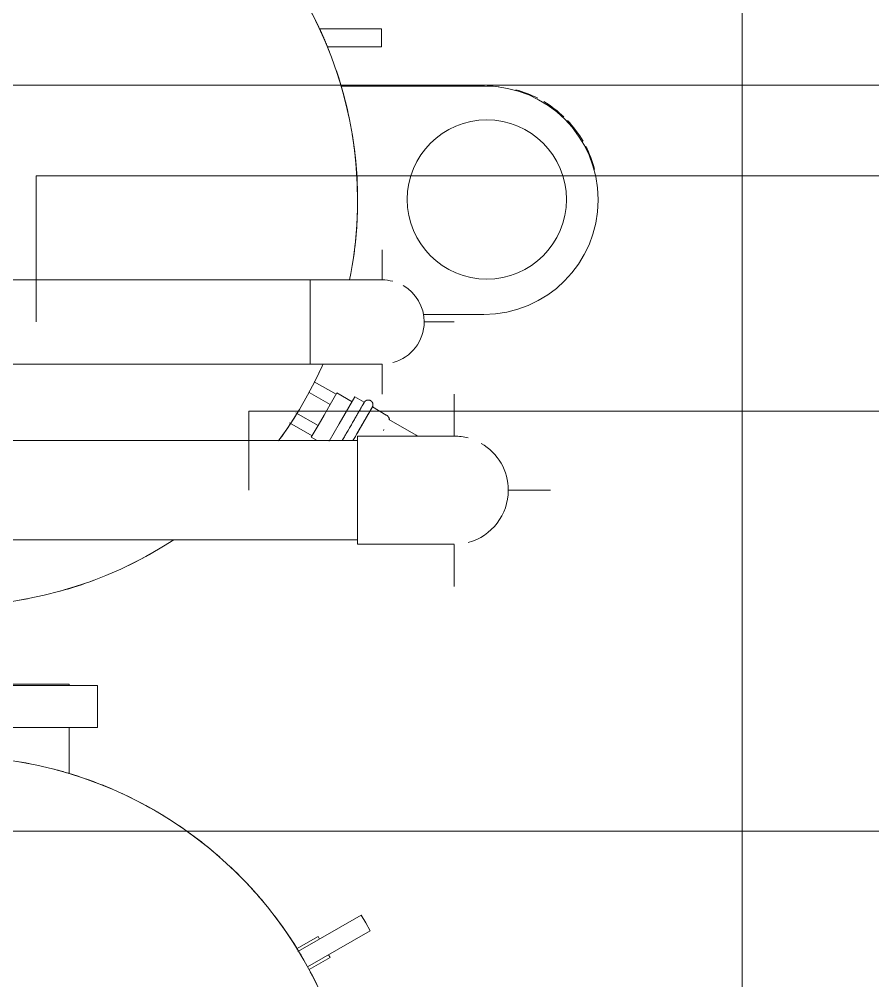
# Model space of a CAD drawing. Header units: inches. Extents: x -3299 to -2222, y -94 to 482.
# Drawn here: x -2386.07 to -2350.57, y 161.75 to 201.75 of the extents above; entities that cross this region are included whole.
import ezdxf

# ---------------------------------------------------------------- set-up
doc = ezdxf.new("R2010")
doc.units = ezdxf.units.IN
doc.header["$MEASUREMENT"] = 0
for name, color, linetype, lineweight in [('M-EQPM', 50, 'Continuous', 9), ('P-PIPE', 3, 'Continuous', 9), ('P-PIPE-CNTR', 3, 'Continuous', 9), ('P-PIPE-IDEN', 2, 'Continuous', 9), ('S-GRID', 1, 'Continuous', 9)]:
    doc.layers.add(name, color=color, linetype=linetype, lineweight=lineweight)

# ---------------------------------------------------------------- blocks, each defined once
blk = doc.blocks.new('REVIT-CONQUEST_1LIE - REVIT-CONQUEST_1LIE-V1-PLG_ ROOF LEVEL')
at = {"layer": 'M-EQPM'}
for p, q in [((0, 26.875), (-0.032, 26.875)), ((-4.75, 22.157), (-4.75, 16.193)), ((4.75, 19.602), (4.75, 22.125)), ((-7.125, 17.875), (-7.125, 15.297)), ((-7.125, 17.875), (-6.75, 17.875)), ((-6.75, 17.875), (-6.375, 17.875)), ((-6.375, 15.624), (-6.375, 17.875)), ((-10.262, 17.025), (-9.938, 17.212)), ((-9.938, 17.212), (-9.613, 17.4)), ((-8.107, 14.792), (-9.613, 17.4)), ((-10.262, 17.025), (-8.743, 14.392)), ((-8.61, 15.669), (-8.504, 15.73)), ((-7.999, 14.855), (-8.504, 15.73)), ((8.071, 15.98), (7.548, 15.073)), ((8.504, 15.73), (7.999, 14.854)), ((8.504, 15.73), (8.938, 15.48)), ((-9.371, 15.23), (-9.263, 15.292)), ((-9.371, 15.23), (-8.852, 14.331)), ((8.841, 14.313), (9.371, 15.23)), ((8.938, 15.48), (9.371, 15.23)), ((9.264, 14.046), (9.804, 14.98)), ((-18.062, 6.062), (-19.812, 6.062)), ((-19.812, 2.75), (-19.812, 6.062)), ((-18.062, 6.062), (-18.062, 2.75)), ((-19.812, 4.875), (-19.875, 4.875)), ((-19.875, 2.75), (-19.875, 4.875)), ((-16.156, 4.875), (-18.062, 4.875)), ((-19.875, 0.625), (-19.875, 2.75)), ((-19.812, -0.563), (-19.812, 2.75)), ((-18.062, 2.75), (-18.062, -0.563)), ((-19.875, 0.625), (-19.812, 0.625)), ((-18.062, 0.625), (-16.863, 0.625)), ((-19.812, -0.563), (-18.062, -0.563)), ((-7, -15.355), (-7, -15.294)), ((-7, -22.745), (-7, -15.355)), ((7, -15.294), (7, -15.355)), ((7, -15.355), (7, -22.743)), ((-7, -25.25), (-7, -24.367)), ((7, -24.368), (7, -25.25)), ((-7, -25.25), (3.313, -25.25)), ((6.813, -25.25), (7, -25.25))]:
    blk.add_line(p, q, dxfattribs=at)
at = {"layer": 'M-EQPM', "flags": 128}
for points in [[(0, 16.875), (-0.675, 16.862), (-1.349, 16.821), (-2.02, 16.754), (-2.688, 16.659), (-3.353, 16.539), (-4.011, 16.391), (-4.664, 16.218), (-5.308, 16.018), (-5.945, 15.793), (-6.571, 15.543), (-7.188, 15.268), (-7.793, 14.968), (-8.385, 14.644), (-8.964, 14.297), (-9.528, 13.928), (-10.078, 13.535), (-10.611, 13.122), (-11.127, 12.687), (-11.626, 12.232), (-12.105, 11.757), (-12.566, 11.263), (-13.006, 10.752), (-13.426, 10.223), (-13.824, 9.678), (-14.2, 9.118), (-14.553, 8.542), (-14.883, 7.954), (-15.189, 7.352), (-15.471, 6.739), (-15.728, 6.115), (-15.96, 5.481), (-16.167, 4.838), (-16.347, 4.188), (-16.501, 3.531), (-16.629, 2.868), (-16.731, 2.201), (-16.805, 1.53), (-16.853, 0.857), (-16.874, 0.182), (-16.868, -0.493), (-16.835, -1.167), (-16.774, -1.839), (-16.688, -2.508), (-16.574, -3.174), (-16.434, -3.834), (-16.267, -4.488), (-16.075, -5.135), (-15.857, -5.774), (-15.613, -6.403), (-15.344, -7.022), (-15.051, -7.63), (-14.734, -8.226), (-14.393, -8.809), (-14.03, -9.377), (-13.643, -9.931), (-13.235, -10.469), (-12.806, -10.99), (-12.356, -11.493), (-11.887, -11.978), (-11.398, -12.444), (-11.063, -12.739)], [(3.316, 16.543), (3.048, 16.598), (2.381, 16.706), (1.711, 16.788), (1.039, 16.843), (0.364, 16.871), (0, 16.875)], [(10, 13.589), (9.827, 13.719), (9.27, 14.101), (8.699, 14.46), (8.114, 14.796), (7.516, 15.109), (6.905, 15.397), (6.81, 15.438)], [(14.125, -9.229), (14.2, -9.118), (14.553, -8.542), (14.883, -7.954), (15.189, -7.352), (15.471, -6.739), (15.728, -6.115), (15.96, -5.481), (16.167, -4.838), (16.347, -4.188), (16.501, -3.531), (16.629, -2.868), (16.731, -2.201), (16.805, -1.53), (16.853, -0.857), (16.874, -0.182), (16.868, 0.493), (16.835, 1.167), (16.774, 1.839), (16.688, 2.508), (16.574, 3.174), (16.434, 3.834), (16.267, 4.488), (16.075, 5.135), (15.857, 5.774), (15.613, 6.403), (15.344, 7.022), (15.051, 7.63), (14.734, 8.226), (14.393, 8.809), (14.125, 9.228)], [(6.813, -15.435), (7.188, -15.268), (7.793, -14.968), (8.385, -14.644), (8.964, -14.297), (9.528, -13.928), (10, -13.591)], [(-9.438, -13.986), (-9.27, -14.101), (-8.699, -14.46), (-8.114, -14.796), (-7.516, -15.109), (-6.905, -15.397), (-6.284, -15.661), (-5.653, -15.9), (-5.013, -16.113), (-4.364, -16.301), (-3.709, -16.462), (-3.048, -16.598), (-2.381, -16.706), (-1.711, -16.788), (-1.039, -16.843), (-0.364, -16.871), (0, -16.875)], [(0, -16.875), (0.675, -16.862), (1.349, -16.821), (2.02, -16.754), (2.688, -16.659), (3.313, -16.546)]]:
    blk.add_lwpolyline(points, dxfattribs=at)
at = {"layer": 'M-EQPM'}
for centre, radius, start, end in [((-0.032, 22.157), 4.718, 90, 180), ((0, 22.125), 4.75, 360, 90), ((-0.14, 22.265), 4.61, 104.2475, 117.3231), ((-0.14, 22.265), 4.61, 120.083, 133.5271), ((-0.14, 22.265), 4.61, 136.1548, 149.3098), ((-0.032, 22.25), 3.313, 0, 180), ((-0.14, 22.265), 4.61, 152.8972, 164.9769), ((-0.14, 22.265), 4.61, 173.9722, 180), ((-0.032, 22.25), 3.313, 180, 360), ((0, 0), 16.875, 90, 99.3134), ((0, 0), 16.875, 90, 98.7809), ((0, 0), 16.875, 90, 98.2785), ((0, 0), 16.875, 80.6866, 90), ((0, 0), 16.875, 81.3068, 90), ((0, 0), 16.875, 102.4116, 108.6271), ((0, 0), 16.875, 101.8967, 107.5658), ((0, 0), 16.875, 101.7637, 106.3486), ((0, 0), 16.875, 111.4563, 116.3558), ((0, 0), 16.875, 112.5348, 117.9388), ((0, 0), 16.875, 62.059, 66.1244), ((0, 0), 16.875, 120.6239, 125.1533), ((0, 0), 16.875, 121.9179, 127.2552), ((0, 0), 16.875, 53.6484, 58.0821), ((0, 0), 16.875, 129.6622, 133.9618), ((0, 0), 16.875, 131.3753, 136.5697), ((0, 0), 16.875, 138.678, 142.7874), ((0, 0), 16.875, 140.7791, 145.8845), ((0, 0), 16.875, 147.6668, 151.6419), ((0, 0), 16.875, 150.1541, 155.1998), ((0, 0), 16.875, 24.8002, 29.8459), ((0, 0), 16.875, 156.6708, 160.5549), ((0, 0), 16.875, 159.5117, 164.5231), ((0, 0), 16.875, 15.4845, 20.4883), ((0, 0), 16.875, 164.2159, 165.3946), ((0, 0), 16.875, 168.8582, 173.8317), ((0, 0), 16.875, 6.2448, 10.7289), ((8, 2), 0.375, 90, 270), ((8, 2), 0.375, 270, 90), ((0, 0), 16.875, 175.7697, 178.8113), ((-10.25, 0), 1, 90, 215.0522), ((-10.25, 0), 1, 324.9478, 90), ((0, 0), 16.875, 178.4263, 183.087), ((0, 0), 16.875, 356.8514, 1.803), ((0, 0), 16.875, 182.9181, 184.6134), ((0, 0), 16.875, 186.4222, 187.7882), ((0, 0), 16.875, 187.5304, 192.4662), ((0, 0), 16.875, 347.5338, 352.4696), ((0, 0), 16.875, 191.8602, 193.7309), ((0, 0), 16.875, 196.8598, 201.7846), ((0, 0), 16.875, 338.2154, 343.1402), ((0, 0), 16.875, 200.8012, 202.8487), ((0, 0), 16.875, 206.1861, 211.104), ((0, 0), 16.875, 328.896, 333.8139), ((0, 0), 16.875, 209.7411, 211.9711), ((0, 0), 16.875, 215.5101, 220.4247), ((0, 0), 16.875, 218.68, 221.1002), ((0, 0), 16.875, 224.8323, 228.9434), ((0, 0), 16.875, 227.6181, 228.9869), ((0, 0), 16.875, 235.9746, 239.0709), ((0, 0), 16.875, 300.9291, 305.8471), ((0, 0), 16.875, 236.5556, 239.3935), ((0, 0), 16.875, 243.3891, 245.4923), ((0, 0), 16.875, 243.4723, 245.4923), ((0, 0), 16.875, 294.5077, 296.5277), ((0, 0), 16.875, 245.4923, 248.8312), ((0, 0), 16.875, 293.8278, 294.5077), ((0, 0), 16.875, 252.2645, 258.0528), ((0, 0), 16.875, 261.1199, 270), ((0, 0), 16.875, 270, 278.8801)]:
    blk.add_arc(centre, radius, start, end, dxfattribs=at)
for points, knots in [([(-6.375, 15.624), (-6.375, 15.624), (-6.378, 15.623), (-6.389, 15.619), (-6.406, 15.612), (-6.428, 15.603), (-6.456, 15.591), (-6.502, 15.572), (-6.555, 15.55), (-6.61, 15.526), (-6.669, 15.501), (-6.717, 15.481), (-6.75, 15.466)], [0.5, 0.5, 0.5, 0.5, 0.5416667, 0.5833333, 0.625, 0.6666667, 0.7083333, 0.75, 0.8333333, 0.875, 0.9166667, 1, 1, 1, 1]), ([(-6.75, 15.466), (-6.784, 15.452), (-6.831, 15.43), (-6.89, 15.404), (-6.945, 15.38), (-6.998, 15.356), (-7.044, 15.335), (-7.071, 15.322), (-7.093, 15.312), (-7.111, 15.304), (-7.122, 15.298), (-7.125, 15.297), (-7.125, 15.297)], [0, 0, 0, 0, 0.0833333, 0.125, 0.1666667, 0.25, 0.2916667, 0.3333333, 0.375, 0.4166667, 0.4583333, 0.5, 0.5, 0.5, 0.5]), ([(-16.156, 4.875), (-16.156, 4.875), (-16.158, 4.867), (-16.176, 4.807), (-16.212, 4.685), (-16.257, 4.527), (-16.299, 4.374), (-16.33, 4.255)], [0.6684291, 0.6684291, 0.6684291, 0.6684291, 0.7, 0.8, 0.85, 0.9, 1, 1, 1, 1]), ([(-16.829, 1.245), (-16.838, 1.125), (-16.851, 0.92), (-16.86, 0.708), (-16.863, 0.633), (-16.863, 0.625), (-16.863, 0.625)], [0, 0, 0, 0, 0.1, 0.2, 0.3, 0.3321311, 0.3321311, 0.3321311, 0.3321311])]:
    blk.add_open_spline(points, degree=3, knots=knots, dxfattribs=at)
blk = doc.blocks.new('REVIT-CONQUEST_1LIE - REVIT-CONQUEST_1LIE-V2-PLG_ ROOF LEVEL')
at = {"layer": 'M-EQPM'}
for p, q in [((0, 26.875), (-0.032, 26.875)), ((-4.75, 22.157), (-4.75, 16.193)), ((4.75, 19.602), (4.75, 22.125)), ((-7.125, 17.875), (-7.125, 15.297)), ((-7.125, 17.875), (-6.75, 17.875)), ((-6.75, 17.875), (-6.375, 17.875)), ((-6.375, 15.624), (-6.375, 17.875)), ((-10.262, 17.025), (-9.938, 17.212)), ((-9.938, 17.212), (-9.613, 17.4)), ((-8.107, 14.792), (-9.613, 17.4)), ((-10.262, 17.025), (-8.743, 14.392)), ((-8.61, 15.669), (-8.504, 15.73)), ((-7.999, 14.855), (-8.504, 15.73)), ((8.071, 15.98), (7.548, 15.073)), ((8.504, 15.73), (7.999, 14.854)), ((8.504, 15.73), (8.938, 15.48)), ((-9.371, 15.23), (-9.263, 15.292)), ((-9.371, 15.23), (-8.852, 14.331)), ((8.841, 14.313), (9.371, 15.23)), ((8.938, 15.48), (9.371, 15.23)), ((9.264, 14.046), (9.804, 14.98)), ((-18.062, 6.062), (-18.875, 6.062)), ((-18.062, 6.062), (-18.062, 2.75)), ((-16.156, 4.875), (-18.062, 4.875)), ((-18.062, 2.75), (-18.062, -0.563)), ((-18.062, 0.625), (-16.863, 0.625)), ((-18.875, -0.563), (-18.062, -0.563)), ((-7, -15.355), (-7, -15.294)), ((-7, -22.745), (-7, -15.355)), ((7, -15.294), (7, -15.355)), ((7, -15.355), (7, -22.743)), ((-7, -25.25), (-7, -24.367)), ((7, -24.368), (7, -25.25)), ((-7, -25.25), (3.313, -25.25)), ((6.813, -25.25), (7, -25.25))]:
    blk.add_line(p, q, dxfattribs=at)
at = {"layer": 'M-EQPM', "flags": 128}
for points in [[(0, 16.875), (-0.675, 16.862), (-1.349, 16.821), (-2.02, 16.754), (-2.688, 16.659), (-3.353, 16.539), (-4.011, 16.391), (-4.664, 16.218), (-5.308, 16.018), (-5.945, 15.793), (-6.571, 15.543), (-7.188, 15.268), (-7.793, 14.968), (-8.385, 14.644), (-8.964, 14.297), (-9.528, 13.928), (-10.078, 13.535), (-10.611, 13.122), (-11.127, 12.687), (-11.626, 12.232), (-12.105, 11.757), (-12.566, 11.263), (-13.006, 10.752), (-13.426, 10.223), (-13.824, 9.678), (-14.2, 9.118), (-14.553, 8.542), (-14.883, 7.954), (-15.189, 7.352), (-15.471, 6.739), (-15.728, 6.115), (-15.96, 5.481), (-16.167, 4.838), (-16.347, 4.188), (-16.501, 3.531), (-16.629, 2.868), (-16.731, 2.201), (-16.805, 1.53), (-16.853, 0.857), (-16.874, 0.182), (-16.868, -0.493), (-16.835, -1.167), (-16.774, -1.839), (-16.688, -2.508), (-16.574, -3.174), (-16.434, -3.834), (-16.267, -4.488), (-16.075, -5.135), (-15.857, -5.774), (-15.613, -6.403), (-15.344, -7.022), (-15.051, -7.63), (-14.734, -8.226), (-14.393, -8.809), (-14.03, -9.377), (-13.643, -9.931), (-13.235, -10.469), (-12.806, -10.99), (-12.356, -11.493), (-11.887, -11.978), (-11.398, -12.444), (-11.063, -12.739)], [(3.316, 16.543), (3.048, 16.598), (2.381, 16.706), (1.711, 16.788), (1.039, 16.843), (0.364, 16.871), (0, 16.875)], [(10, 13.589), (9.827, 13.719), (9.27, 14.101), (8.699, 14.46), (8.114, 14.796), (7.516, 15.109), (6.905, 15.397), (6.81, 15.438)], [(14.125, -9.229), (14.2, -9.118), (14.553, -8.542), (14.883, -7.954), (15.189, -7.352), (15.471, -6.739), (15.728, -6.115), (15.96, -5.481), (16.167, -4.838), (16.347, -4.188), (16.501, -3.531), (16.629, -2.868), (16.731, -2.201), (16.805, -1.53), (16.853, -0.857), (16.874, -0.182), (16.868, 0.493), (16.835, 1.167), (16.774, 1.839), (16.688, 2.508), (16.574, 3.174), (16.434, 3.834), (16.267, 4.488), (16.075, 5.135), (15.857, 5.774), (15.613, 6.403), (15.344, 7.022), (15.051, 7.63), (14.734, 8.226), (14.393, 8.809), (14.125, 9.228)], [(6.813, -15.435), (7.188, -15.268), (7.793, -14.968), (8.385, -14.644), (8.964, -14.297), (9.528, -13.928), (10, -13.591)], [(-9.438, -13.986), (-9.27, -14.101), (-8.699, -14.46), (-8.114, -14.796), (-7.516, -15.109), (-6.905, -15.397), (-6.284, -15.661), (-5.653, -15.9), (-5.013, -16.113), (-4.364, -16.301), (-3.709, -16.462), (-3.048, -16.598), (-2.381, -16.706), (-1.711, -16.788), (-1.039, -16.843), (-0.364, -16.871), (0, -16.875)], [(0, -16.875), (0.675, -16.862), (1.349, -16.821), (2.02, -16.754), (2.688, -16.659), (3.313, -16.546)]]:
    blk.add_lwpolyline(points, dxfattribs=at)
at = {"layer": 'M-EQPM'}
for centre, radius, start, end in [((-0.032, 22.157), 4.718, 90, 180), ((0, 22.125), 4.75, 360, 90), ((-0.14, 22.265), 4.61, 104.2475, 117.3231), ((-0.14, 22.265), 4.61, 120.083, 133.5271), ((-0.14, 22.265), 4.61, 136.1548, 149.3098), ((-0.032, 22.25), 3.313, 0, 180), ((-0.14, 22.265), 4.61, 152.8972, 164.9769), ((-0.14, 22.265), 4.61, 173.9722, 180), ((-0.032, 22.25), 3.313, 180, 360), ((0, 0), 16.875, 90, 99.3134), ((0, 0), 16.875, 90, 98.7809), ((0, 0), 16.875, 90, 98.2785), ((0, 0), 16.875, 80.6866, 90), ((0, 0), 16.875, 81.3068, 90), ((0, 0), 16.875, 102.4116, 108.6271), ((0, 0), 16.875, 101.8967, 107.5658), ((0, 0), 16.875, 101.7637, 106.3486), ((0, 0), 16.875, 111.4563, 116.3558), ((0, 0), 16.875, 112.5348, 117.9388), ((0, 0), 16.875, 62.059, 66.1244), ((0, 0), 16.875, 120.6239, 125.1533), ((0, 0), 16.875, 121.9179, 127.2552), ((0, 0), 16.875, 53.6484, 58.0821), ((0, 0), 16.875, 129.6622, 133.9618), ((0, 0), 16.875, 131.3753, 136.5697), ((0, 0), 16.875, 138.678, 142.7874), ((0, 0), 16.875, 140.7791, 145.8845), ((0, 0), 16.875, 147.6668, 151.6419), ((0, 0), 16.875, 150.1541, 155.1998), ((0, 0), 16.875, 24.8002, 29.8459), ((0, 0), 16.875, 156.6381, 160.5549), ((0, 0), 16.875, 159.5117, 164.5231), ((0, 0), 16.875, 15.4845, 20.4883), ((0, 0), 16.875, 164.2159, 165.3946), ((0, 0), 16.875, 168.8582, 173.8317), ((0, 0), 16.875, 6.2448, 10.7289), ((8, 2), 0.375, 90, 270), ((8, 2), 0.375, 270, 90), ((0, 0), 16.875, 175.7697, 178.8113), ((-10.25, 0), 1, 90, 215.0522), ((-10.25, 0), 1, 324.9478, 90), ((0, 0), 16.875, 178.4263, 183.087), ((0, 0), 16.875, 356.8514, 1.803), ((0, 0), 16.875, 182.9181, 184.6134), ((0, 0), 16.875, 186.4222, 187.7882), ((0, 0), 16.875, 187.5304, 192.4662), ((0, 0), 16.875, 347.5338, 352.4696), ((0, 0), 16.875, 191.8602, 193.7309), ((0, 0), 16.875, 196.8598, 201.7846), ((0, 0), 16.875, 338.2154, 343.1402), ((0, 0), 16.875, 200.8012, 202.8487), ((0, 0), 16.875, 206.1861, 211.104), ((0, 0), 16.875, 328.896, 333.8139), ((0, 0), 16.875, 209.7411, 211.9711), ((0, 0), 16.875, 215.5101, 220.4247), ((0, 0), 16.875, 218.68, 221.1002), ((0, 0), 16.875, 224.8323, 228.9434), ((0, 0), 16.875, 227.6181, 228.9869), ((0, 0), 16.875, 235.9746, 239.0709), ((0, 0), 16.875, 300.9291, 305.8471), ((0, 0), 16.875, 236.5556, 239.3935), ((0, 0), 16.875, 243.3891, 245.4923), ((0, 0), 16.875, 243.4723, 245.4923), ((0, 0), 16.875, 294.5077, 296.5277), ((0, 0), 16.875, 245.4923, 248.8312), ((0, 0), 16.875, 293.8278, 294.5077), ((0, 0), 16.875, 252.2645, 258.0528), ((0, 0), 16.875, 261.1199, 270), ((0, 0), 16.875, 270, 278.8801)]:
    blk.add_arc(centre, radius, start, end, dxfattribs=at)
for points, knots in [([(-6.375, 15.624), (-6.375, 15.624), (-6.378, 15.623), (-6.389, 15.619), (-6.406, 15.612), (-6.428, 15.603), (-6.456, 15.591), (-6.502, 15.572), (-6.555, 15.55), (-6.61, 15.526), (-6.669, 15.501), (-6.717, 15.481), (-6.75, 15.466)], [0.5, 0.5, 0.5, 0.5, 0.5416667, 0.5833333, 0.625, 0.6666667, 0.7083333, 0.75, 0.8333333, 0.875, 0.9166667, 1, 1, 1, 1]), ([(-6.75, 15.466), (-6.784, 15.452), (-6.831, 15.43), (-6.89, 15.404), (-6.945, 15.38), (-6.998, 15.356), (-7.044, 15.335), (-7.071, 15.322), (-7.093, 15.312), (-7.111, 15.304), (-7.122, 15.298), (-7.125, 15.297), (-7.125, 15.297)], [0, 0, 0, 0, 0.0833333, 0.125, 0.1666667, 0.25, 0.2916667, 0.3333333, 0.375, 0.4166667, 0.4583333, 0.5, 0.5, 0.5, 0.5]), ([(-16.156, 4.875), (-16.156, 4.875), (-16.158, 4.867), (-16.176, 4.807), (-16.212, 4.685), (-16.257, 4.527), (-16.299, 4.374), (-16.33, 4.255)], [0.6684291, 0.6684291, 0.6684291, 0.6684291, 0.7, 0.8, 0.85, 0.9, 1, 1, 1, 1]), ([(-16.829, 1.245), (-16.838, 1.125), (-16.851, 0.92), (-16.86, 0.708), (-16.863, 0.633), (-16.863, 0.625), (-16.863, 0.625)], [0, 0, 0, 0, 0.1, 0.2, 0.3, 0.3321311, 0.3321311, 0.3321311, 0.3321311])]:
    blk.add_open_spline(points, degree=3, knots=knots, dxfattribs=at)
blk = doc.blocks.new('Victaulic-VicPress316-Elbow 90-45deg Style P568_P571 - Standard-523021-PLG_ ROOF LEVEL')
at = {"layer": 'P-PIPE'}
for p, q in [((-2372.114, 106.038), (-2372.763, 104.915)), ((-2371.721, 105.811), (-2372.114, 106.038)), ((-2372.369, 104.688), (-2371.721, 105.811)), ((-2372.035, 104.495), (-2371.387, 105.618)), ((-2370.806, 105.283), (-2371.387, 105.618)), ((-2372.763, 104.915), (-2373.18, 104.193)), ((-2369.568, 104.443), (-2370.706, 105.1)), ((-2372.645, 104.211), (-2372.369, 104.688)), ((-2372.201, 104.208), (-2372.035, 104.495)), ((-2370.927, 104.636), (-2370.903, 104.678)), ((-2369.568, 104.443), (-2369.503, 104.404))]:
    blk.add_line(p, q, dxfattribs=at)
at = {"layer": 'P-PIPE', "flags": 128}
for points in [[(-2371.721, 105.811), (-2371.722, 105.81), (-2371.723, 105.808), (-2371.726, 105.803), (-2371.729, 105.797), (-2371.734, 105.789), (-2371.74, 105.779), (-2371.746, 105.768), (-2371.754, 105.754), (-2371.763, 105.739), (-2371.772, 105.723), (-2371.783, 105.704), (-2371.794, 105.684), (-2371.807, 105.663), (-2371.82, 105.64), (-2371.834, 105.615), (-2371.849, 105.589), (-2371.865, 105.562), (-2371.882, 105.533), (-2371.9, 105.502), (-2371.918, 105.471), (-2371.937, 105.438), (-2371.956, 105.404), (-2371.977, 105.369), (-2371.998, 105.332), (-2372.019, 105.295), (-2372.041, 105.257), (-2372.064, 105.218), (-2372.087, 105.178), (-2372.111, 105.137), (-2372.135, 105.095), (-2372.159, 105.053), (-2372.184, 105.01), (-2372.209, 104.967), (-2372.234, 104.923), (-2372.259, 104.879), (-2372.285, 104.835), (-2372.311, 104.79), (-2372.337, 104.746), (-2372.362, 104.701), (-2372.369, 104.688)], [(-2372.035, 104.495), (-2372.009, 104.54), (-2371.983, 104.585), (-2371.958, 104.63), (-2371.932, 104.674), (-2371.906, 104.719), (-2371.881, 104.762), (-2371.856, 104.806), (-2371.831, 104.849), (-2371.807, 104.891), (-2371.783, 104.933), (-2371.759, 104.974), (-2371.736, 105.014), (-2371.713, 105.053), (-2371.691, 105.092), (-2371.669, 105.129), (-2371.648, 105.166), (-2371.628, 105.202), (-2371.608, 105.236), (-2371.589, 105.269), (-2371.57, 105.301), (-2371.552, 105.332), (-2371.536, 105.361), (-2371.519, 105.389), (-2371.504, 105.415), (-2371.49, 105.44), (-2371.476, 105.464), (-2371.463, 105.486), (-2371.452, 105.506), (-2371.441, 105.525), (-2371.431, 105.542), (-2371.422, 105.557), (-2371.414, 105.571), (-2371.407, 105.583), (-2371.401, 105.593), (-2371.396, 105.602), (-2371.392, 105.609), (-2371.39, 105.614), (-2371.388, 105.617), (-2371.387, 105.618), (-2371.387, 105.618)], [(-2371.741, 105.776), (-2371.736, 105.786), (-2371.731, 105.795), (-2371.727, 105.802), (-2371.724, 105.807), (-2371.722, 105.81), (-2371.721, 105.811), (-2371.721, 105.811)], [(-2371.721, 105.811), (-2371.717, 105.818), (-2371.713, 105.824), (-2371.708, 105.831), (-2371.704, 105.837), (-2371.699, 105.843), (-2371.693, 105.848), (-2371.688, 105.854), (-2371.682, 105.859), (-2371.676, 105.864), (-2371.67, 105.869), (-2371.664, 105.873), (-2371.658, 105.878), (-2371.651, 105.882), (-2371.644, 105.885), (-2371.637, 105.889), (-2371.63, 105.892), (-2371.623, 105.895), (-2371.616, 105.898), (-2371.609, 105.9), (-2371.601, 105.902), (-2371.594, 105.904), (-2371.586, 105.905), (-2371.579, 105.906), (-2371.571, 105.907), (-2371.563, 105.908), (-2371.555, 105.908), (-2371.548, 105.908), (-2371.54, 105.907), (-2371.532, 105.907), (-2371.525, 105.906), (-2371.517, 105.904), (-2371.51, 105.903), (-2371.502, 105.901), (-2371.495, 105.898), (-2371.487, 105.896), (-2371.48, 105.893), (-2371.473, 105.89), (-2371.466, 105.887), (-2371.459, 105.883), (-2371.453, 105.879), (-2371.446, 105.875), (-2371.44, 105.87), (-2371.434, 105.866), (-2371.428, 105.861), (-2371.422, 105.856), (-2371.417, 105.85), (-2371.411, 105.845), (-2371.406, 105.839), (-2371.401, 105.833), (-2371.397, 105.827), (-2371.392, 105.82), (-2371.388, 105.814), (-2371.384, 105.807), (-2371.381, 105.8), (-2371.378, 105.793), (-2371.375, 105.786), (-2371.372, 105.779), (-2371.37, 105.771), (-2371.367, 105.764), (-2371.366, 105.757), (-2371.364, 105.749), (-2371.363, 105.741), (-2371.362, 105.734), (-2371.361, 105.726), (-2371.361, 105.718), (-2371.361, 105.711), (-2371.361, 105.703), (-2371.362, 105.695), (-2371.363, 105.687), (-2371.364, 105.68), (-2371.366, 105.672), (-2371.368, 105.665), (-2371.37, 105.657), (-2371.372, 105.65), (-2371.375, 105.643), (-2371.378, 105.636), (-2371.381, 105.629), (-2371.385, 105.622), (-2371.387, 105.618)], [(-2371.387, 105.618), (-2371.387, 105.617), (-2371.389, 105.615), (-2371.392, 105.61), (-2371.395, 105.604), (-2371.4, 105.596), (-2371.405, 105.586)], [(-2370.806, 105.283), (-2370.796, 105.277), (-2370.787, 105.271), (-2370.779, 105.265), (-2370.77, 105.258), (-2370.762, 105.251), (-2370.754, 105.244), (-2370.746, 105.236), (-2370.738, 105.228), (-2370.731, 105.22), (-2370.725, 105.211), (-2370.718, 105.202), (-2370.712, 105.193), (-2370.707, 105.184), (-2370.701, 105.174), (-2370.696, 105.165), (-2370.692, 105.155), (-2370.688, 105.145), (-2370.684, 105.134), (-2370.681, 105.124), (-2370.678, 105.113), (-2370.675, 105.103), (-2370.673, 105.092), (-2370.672, 105.081), (-2370.671, 105.079)], [(-2372.369, 104.688), (-2372.395, 104.644), (-2372.421, 104.599), (-2372.447, 104.554), (-2372.473, 104.51), (-2372.498, 104.465), (-2372.524, 104.422), (-2372.549, 104.378), (-2372.573, 104.335), (-2372.598, 104.293), (-2372.622, 104.251), (-2372.642, 104.217)], [(-2372.196, 104.218), (-2372.171, 104.261), (-2372.145, 104.305), (-2372.12, 104.349), (-2372.094, 104.394), (-2372.068, 104.438), (-2372.042, 104.483), (-2372.035, 104.495)]]:
    blk.add_lwpolyline(points, dxfattribs=at)
blk = doc.blocks.new('Elbow - Welded - Generic - Standard-1101236-PLG_ ROOF LEVEL')
at = {"layer": 'P-PIPE'}
for p, q in [((-2371.998, 222.155), (-2371.998, 224.405)), ((-2371.998, 219.905), (-2371.998, 222.155))]:
    blk.add_line(p, q, dxfattribs=at)
at = {"layer": 'P-PIPE', "flags": 128}
for points in [[(-2367.982, 224.405), (-2367.985, 224.405), (-2367.995, 224.405), (-2368.011, 224.405), (-2368.033, 224.405), (-2368.062, 224.405), (-2368.097, 224.405), (-2368.139, 224.405), (-2368.186, 224.405), (-2368.24, 224.405), (-2368.299, 224.405), (-2368.365, 224.405), (-2368.436, 224.405), (-2368.513, 224.405), (-2368.596, 224.405), (-2368.684, 224.405), (-2368.777, 224.405), (-2368.875, 224.405), (-2368.979, 224.405), (-2369.087, 224.405), (-2369.2, 224.405), (-2369.318, 224.405), (-2369.439, 224.405), (-2369.565, 224.405), (-2369.695, 224.405), (-2369.828, 224.405), (-2369.965, 224.405), (-2370.105, 224.405), (-2370.248, 224.405), (-2370.394, 224.405), (-2370.543, 224.405), (-2370.694, 224.405), (-2370.847, 224.405), (-2371.001, 224.405), (-2371.158, 224.405), (-2371.315, 224.405), (-2371.474, 224.405), (-2371.634, 224.405), (-2371.794, 224.405), (-2371.955, 224.405), (-2371.998, 224.405)], [(-2371.998, 219.905), (-2371.837, 219.905), (-2371.677, 219.905), (-2371.517, 219.905), (-2371.358, 219.905), (-2371.2, 219.905), (-2371.043, 219.905), (-2370.888, 219.905), (-2370.735, 219.905), (-2370.583, 219.905), (-2370.434, 219.905), (-2370.287, 219.905), (-2370.143, 219.905), (-2370.003, 219.905), (-2369.865, 219.905), (-2369.73, 219.905), (-2369.6, 219.905), (-2369.473, 219.905), (-2369.35, 219.905), (-2369.231, 219.905), (-2369.117, 219.905), (-2369.008, 219.905), (-2368.903, 219.905), (-2368.803, 219.905), (-2368.708, 219.905), (-2368.619, 219.905), (-2368.535, 219.905), (-2368.456, 219.905), (-2368.383, 219.905), (-2368.316, 219.905), (-2368.255, 219.905), (-2368.2, 219.905), (-2368.151, 219.905), (-2368.108, 219.905), (-2368.071, 219.905), (-2368.041, 219.905), (-2368.016, 219.905), (-2367.999, 219.905), (-2367.987, 219.905), (-2367.982, 219.905), (-2367.982, 219.905)]]:
    blk.add_lwpolyline(points, dxfattribs=at)
at = {"layer": 'P-PIPE'}
for start, end in [(75, 90), (0, 60), (285, 0)]:
    blk.add_arc((-2367.982, 222.155), 2.25, start, end, dxfattribs=at)
blk = doc.blocks.new('Elbow - Welded - Generic - Standard-V40-PLG_ ROOF LEVEL')
at = {"layer": 'P-PIPE'}
for p, q in [((-2373.974, 189.155), (-2373.974, 190.905)), ((-2373.974, 187.405), (-2373.974, 189.155))]:
    blk.add_line(p, q, dxfattribs=at)
at = {"layer": 'P-PIPE', "flags": 128}
for points in [[(-2370.982, 190.905), (-2370.985, 190.905), (-2370.992, 190.905), (-2371.004, 190.905), (-2371.02, 190.905), (-2371.042, 190.905), (-2371.068, 190.905), (-2371.099, 190.905), (-2371.134, 190.905), (-2371.174, 190.905), (-2371.218, 190.905), (-2371.267, 190.905), (-2371.32, 190.905), (-2371.378, 190.905), (-2371.439, 190.905), (-2371.505, 190.905), (-2371.574, 190.905), (-2371.648, 190.905), (-2371.725, 190.905), (-2371.805, 190.905), (-2371.89, 190.905), (-2371.977, 190.905), (-2372.068, 190.905), (-2372.162, 190.905), (-2372.258, 190.905), (-2372.358, 190.905), (-2372.46, 190.905), (-2372.564, 190.905), (-2372.671, 190.905), (-2372.779, 190.905), (-2372.89, 190.905), (-2373.002, 190.905), (-2373.116, 190.905), (-2373.232, 190.905), (-2373.348, 190.905), (-2373.466, 190.905), (-2373.584, 190.905), (-2373.703, 190.905), (-2373.822, 190.905), (-2373.942, 190.905), (-2373.974, 190.905)], [(-2373.974, 187.405), (-2373.855, 187.405), (-2373.735, 187.405), (-2373.616, 187.405), (-2373.498, 187.405), (-2373.38, 187.405), (-2373.263, 187.405), (-2373.147, 187.405), (-2373.033, 187.405), (-2372.92, 187.405), (-2372.809, 187.405), (-2372.7, 187.405), (-2372.593, 187.405), (-2372.488, 187.405), (-2372.385, 187.405), (-2372.285, 187.405), (-2372.187, 187.405), (-2372.093, 187.405), (-2372.001, 187.405), (-2371.913, 187.405), (-2371.828, 187.405), (-2371.746, 187.405), (-2371.668, 187.405), (-2371.594, 187.405), (-2371.523, 187.405), (-2371.456, 187.405), (-2371.394, 187.405), (-2371.335, 187.405), (-2371.281, 187.405), (-2371.231, 187.405), (-2371.185, 187.405), (-2371.144, 187.405), (-2371.108, 187.405), (-2371.076, 187.405), (-2371.048, 187.405), (-2371.026, 187.405), (-2371.008, 187.405), (-2370.994, 187.405), (-2370.986, 187.405), (-2370.982, 187.405), (-2370.982, 187.405)]]:
    blk.add_lwpolyline(points, dxfattribs=at)
at = {"layer": 'P-PIPE'}
for start, end in [(75, 90), (0, 60), (285, 0)]:
    blk.add_arc((-2370.982, 189.155), 1.75, start, end, dxfattribs=at)

msp = doc.modelspace()

# ---------------------------------------------------------------- linework, layer by layer
at = {"layer": 'P-PIPE'}
for p, q in [((-2373.974, 190.905), (-2411.618, 190.905)), ((-2373.974, 190.905), (-2373.974, 187.405)), ((-2411.618, 187.405), (-2373.974, 187.405)), ((-2373.144, 185.715), (-2372.864, 186.2)), ((-2372.232, 185.835), (-2372.864, 186.2)), ((-2373.926, 184.361), (-2373.646, 184.846)), ((-2371.998, 184.218), (-2411.618, 184.218)), ((-2373.926, 184.361), (-2373.678, 184.218)), ((-2411.618, 180.093), (-2371.998, 180.093))]:
    msp.add_line(p, q, dxfattribs=at)
at = {"layer": 'P-PIPE-CNTR'}
for p, q in [((-2370.982, 190.905), (-2370.982, 192.155)), ((-2369.232, 189.155), (-2367.982, 189.155)), ((-2370.982, 186.155), (-2370.982, 187.405)), ((-2367.982, 184.405), (-2367.982, 186.155)), ((-2365.732, 182.155), (-2363.982, 182.155)), ((-2367.982, 178.155), (-2367.982, 179.891))]:
    msp.add_line(p, q, dxfattribs=at)
at = {"layer": 'P-PIPE-IDEN'}
for p, q in [((-2385.369, 195.233), (-2301.358, 195.233)), ((-2385.369, 189.155), (-2385.369, 195.233)), ((-2376.517, 185.443), (-2301.358, 185.443)), ((-2376.517, 182.155), (-2376.517, 185.443)), ((-2394.693, 167.971), (-2301.358, 167.971))]:
    msp.add_line(p, q, dxfattribs=at)
at = {"layer": 'S-GRID'}
for p, q in [((-2356, 469.687), (-2356, -82.206)), ((-2262.383, 199), (-3286.996, 199))]:
    msp.add_line(p, q, dxfattribs=at)

# ---------------------------------------------------------------- block references
at = {"layer": 'M-EQPM', "rotation": 270.0000000000006}
for name, p in [('REVIT-CONQUEST_1LIE - REVIT-CONQUEST_1LIE-V2-PLG_ ROOF LEVEL', (-2388.875, 194.218)), ('REVIT-CONQUEST_1LIE - REVIT-CONQUEST_1LIE-V1-PLG_ ROOF LEVEL', (-2388.875, 154.218))]:
    msp.add_blockref(name, p, dxfattribs=at)
at = {"layer": 'P-PIPE'}
for name, p in [('Elbow - Welded - Generic - Standard-V40-PLG_ ROOF LEVEL', (0, 0)), ('Victaulic-VicPress316-Elbow 90-45deg Style P568_P571 - Standard-523021-PLG_ ROOF LEVEL', (0, 80)), ('Elbow - Welded - Generic - Standard-1101236-PLG_ ROOF LEVEL', (0, -40))]:
    msp.add_blockref(name, p, dxfattribs=at)

doc.saveas('drawing.dxf')
